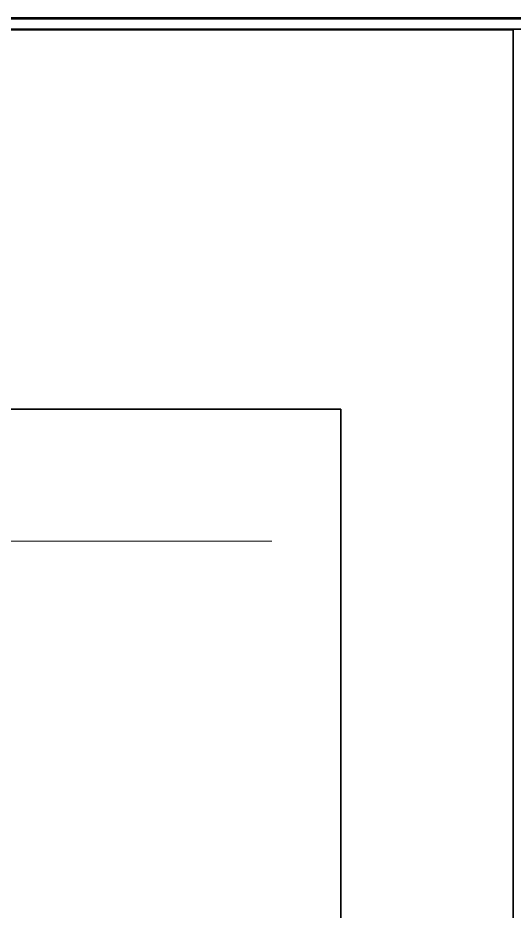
# Model space of a CAD drawing. Extents: x 6336 to 10269, y -393 to 3036.
# Drawn here: x 8892.9 to 9036.8, y 1661.5 to 1920.5 of the extents above; entities that cross this region are included whole.
import ezdxf

# ---------------------------------------------------------------- set-up
doc = ezdxf.new("R2010")
doc.units = 0
doc.header["$LTSCALE"] = 5
doc.layers.get('0').update_dxf_attribs({"linetype": 'CONTINUOUS', "lineweight": 0})
doc.layers.add('1', color=7, linetype='CONTINUOUS', true_color=0xffffff)

msp = doc.modelspace()

# ---------------------------------------------------------------- linework, layer by layer
at = {"color": 2}
msp.add_line((8639.57, 1768.83), (8966.57, 1768.83), dxfattribs=at)
at = {"layer": '1', "color": 7, "linetype": 'Continuous', "lineweight": 35}
for p, q in [((8431.07, 1920.28), (9175.07, 1920.28)), ((8567.07, 1920.53), (9039.07, 1920.53)), ((8567.07, 1917.28), (9039.07, 1917.28)), ((9036.57, 1917.03), (8569.57, 1917.03)), ((9001.57, 1917.03), (9001.57, 1917.28)), ((9035.57, 1917.28), (9035.57, 1917.03)), ((9035.59, 1917.28), (9035.59, 1917.03)), ((9036.07, 1917.28), (9036.07, 1917.03)), ((9036.57, 1401.03), (9036.57, 1917.03)), ((8619.57, 1807.03), (8986.57, 1807.03)), ((8986.57, 1807.03), (8986.57, 1511.03))]:
    msp.add_line(p, q, dxfattribs=at)
at = {"layer": '1', "color": 51, "linetype": 'Continuous', "lineweight": 13}
for p, q in [((9004.57, 1917.28), (9004.57, 1917.03)), ((9033.57, 1917.03), (9033.57, 1917.28))]:
    msp.add_line(p, q, dxfattribs=at)

doc.saveas('drawing.dxf')
